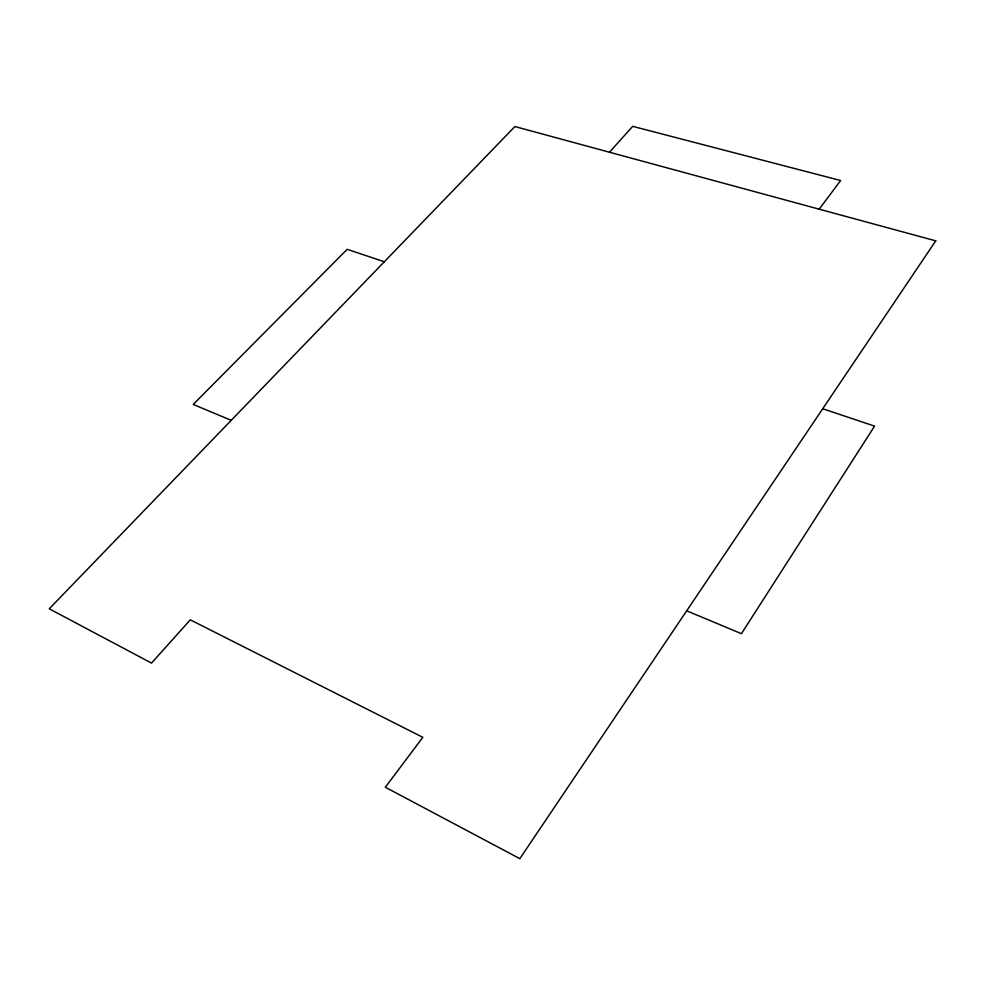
<?xml version="1.0" encoding="UTF-8"?>
<svg xmlns="http://www.w3.org/2000/svg" width="985" height="985" viewBox="0 0 985 985"><rect width="100%" height="100%" fill="white"/><g stroke="black" fill="none" stroke-linecap="round" stroke-linejoin="round"><path stroke-width="1.48" d="M819.151 209.177L840.648 180.526L632.69 126.339L609.481 152.232M384.322 261.764L347.163 249.316L193.22 404.429L231.229 420.324M822.721 408.738L874.582 426.123L741.422 633.687L686.693 610.798M935.75 240.845L519.834 858.661L385.344 787.249L422.811 737.322L190.302 619.836L151.518 663.102L49.25 608.804L514.884 126.536L935.75 240.845"/></g></svg>
